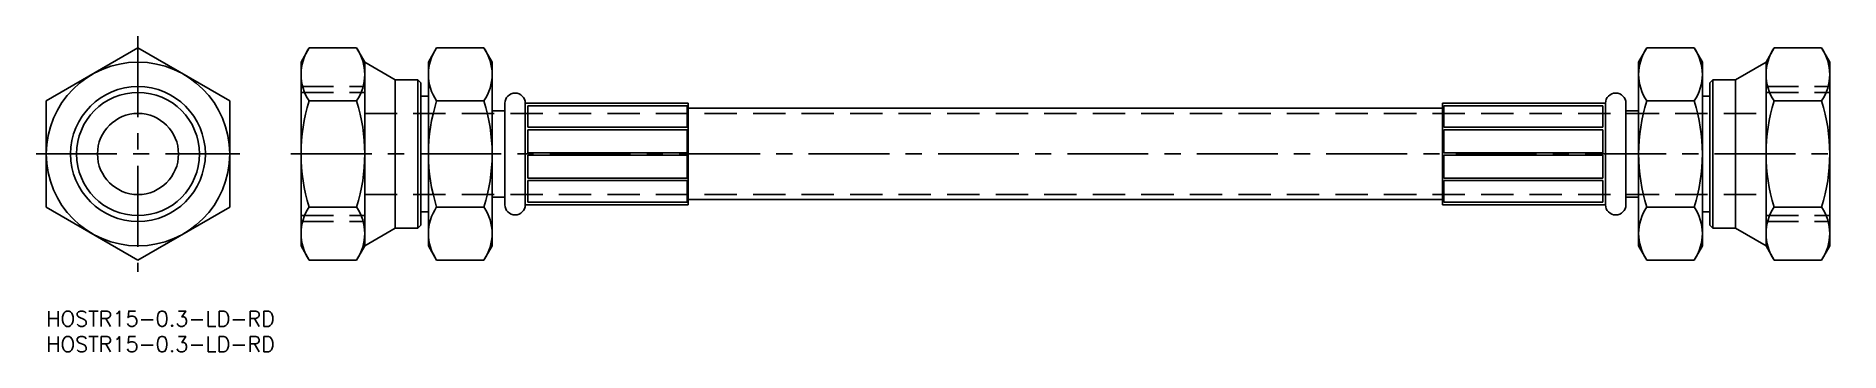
# Model space of a CAD drawing. Extents: x -2 to 352, y -8 to 54.
import ezdxf

# ---------------------------------------------------------------- set-up
doc = ezdxf.new("R2010")
doc.units = 0
doc.header["$LTSCALE"] = 0.5
doc.linetypes.add('CENTER', pattern=[50.8, 31.75, -6.35, 6.35, -6.35])
doc.linetypes.add('DASHED', pattern=[19.05, 12.7, -6.35])
for name, color, linetype in [('MSM_CENTER', 1, 'CENTER'), ('MSM_CONTINUOUS', 7, 'CONTINUOUS'), ('MSM_DASHED', 4, 'DASHED'), ('MSM_NARROW', 5, 'CONTINUOUS'), ('MSM_PART_NUMBER', 7, 'CONTINUOUS')]:
    doc.layers.add(name, color=color, linetype=linetype)
doc.styles.get("Standard").update_dxf_attribs({"font": 'txt.shx', "height": 3, "bigfont": 'bigfont.shx'})

# ---------------------------------------------------------------- blocks, each defined once
blk = doc.blocks.new('*U2')
at = {"layer": 'MSM_PART_NUMBER'}
blk.add_text('HOSTR15-0.3-LD-RD', height=3, dxfattribs=at).set_placement((0, -3))
blk = doc.blocks.new('*U3')
at = {"layer": 'MSM_PART_NUMBER'}
blk.add_text('HOSTR15-0.3-LD-RD', height=3, dxfattribs=at).set_placement((0, -8))

msp = doc.modelspace()

# ---------------------------------------------------------------- linework, layer by layer
at = {"layer": 'MSM_CENTER'}
for p, q in [((18, 53.88), (18, 7.69)), ((-2, 30.78), (38, 30.78)), ((48, 30.78), (352, 30.78))]:
    msp.add_line(p, q, dxfattribs=at)
at = {"layer": 'MSM_CONTINUOUS'}
for p, q in [((18, 51.57), (0, 41.18)), ((36, 41.18), (18, 51.57)), ((50, 48.78), (51.61, 51.57)), ((51.61, 51.57), (60.89, 51.57)), ((62.5, 48.78), (60.89, 51.57)), ((75, 48.78), (76.61, 51.57)), ((76.61, 51.57), (85.89, 51.57)), ((87.5, 48.78), (85.89, 51.57)), ((312.5, 48.78), (314.11, 51.57)), ((323.39, 51.57), (314.11, 51.57)), ((325, 48.78), (323.39, 51.57)), ((337.5, 48.78), (339.11, 51.57)), ((348.39, 51.57), (339.11, 51.57)), ((350, 48.78), (348.39, 51.57)), ((50, 12.78), (50, 48.78)), ((62.5, 12.78), (62.5, 48.78)), ((62.5, 48.78), (68.5, 45.32)), ((75, 12.78), (75, 48.78)), ((87.5, 12.78), (87.5, 48.78)), ((312.5, 12.78), (312.5, 48.78)), ((325, 12.78), (325, 48.78)), ((337.5, 48.78), (331.5, 45.32)), ((337.5, 12.78), (337.5, 48.78)), ((350, 12.78), (350, 48.78)), ((68.5, 45.32), (68.5, 16.25)), ((68.5, 45.32), (72.92, 45.32)), ((72.92, 45.32), (73.5, 44.74)), ((72.92, 45.32), (72.92, 16.25)), ((73.5, 44.74), (73.5, 16.83)), ((327.08, 45.32), (326.5, 44.74)), ((326.5, 44.74), (326.5, 16.83)), ((331.5, 45.32), (327.08, 45.32)), ((327.08, 45.32), (327.08, 16.25)), ((331.5, 45.32), (331.5, 16.25)), ((0, 41.18), (0, 20.39)), ((36, 20.39), (36, 41.18)), ((51.61, 41.18), (60.89, 41.18)), ((73.5, 42.13), (75, 42.13)), ((76.61, 41.18), (85.89, 41.18)), ((87.5, 39.23), (90, 39.23)), ((90, 20.83), (90, 40.73)), ((94, 40.73), (94, 20.83)), ((126, 40.73), (94, 40.73)), ((125.75, 40.23), (94.5, 40.23)), ((94.5, 40.23), (94.5, 36.01)), ((125.75, 40.23), (125.75, 36.01)), ((126, 40.73), (126, 20.83)), ((274, 39.73), (126, 39.73)), ((274, 40.73), (306, 40.73)), ((274, 40.73), (274, 20.83)), ((274.25, 40.23), (305.5, 40.23)), ((274.25, 40.23), (274.25, 36.01)), ((305.5, 40.23), (305.5, 36.01)), ((306, 40.73), (306, 20.83)), ((310, 20.83), (310, 40.73)), ((312.5, 39.23), (310, 39.23)), ((323.39, 41.18), (314.11, 41.18)), ((326.5, 42.13), (325, 42.13)), ((348.39, 41.18), (339.11, 41.18)), ((125.75, 36.01), (94.5, 36.01)), ((94.5, 35.51), (125.75, 35.51)), ((94.5, 35.51), (94.5, 31.03)), ((125.75, 35.51), (125.75, 31.03)), ((274.25, 36.01), (305.5, 36.01)), ((274.25, 35.51), (274.25, 31.03)), ((305.5, 35.51), (274.25, 35.51)), ((305.5, 35.51), (305.5, 31.03)), ((125.75, 31.03), (94.5, 31.03)), ((94.5, 30.53), (125.75, 30.53)), ((94.5, 26.06), (94.5, 30.53)), ((125.75, 26.06), (125.75, 30.53)), ((274.25, 31.03), (305.5, 31.03)), ((274.25, 26.06), (274.25, 30.53)), ((305.5, 30.53), (274.25, 30.53)), ((305.5, 26.06), (305.5, 30.53)), ((94.5, 26.06), (125.75, 26.06)), ((125.75, 25.56), (94.5, 25.56)), ((94.5, 21.33), (94.5, 25.56)), ((125.75, 21.33), (125.75, 25.56)), ((305.5, 26.06), (274.25, 26.06)), ((274.25, 21.33), (274.25, 25.56)), ((274.25, 25.56), (305.5, 25.56)), ((305.5, 21.33), (305.5, 25.56)), ((87.5, 22.33), (90, 22.33)), ((125.75, 21.33), (94.5, 21.33)), ((126, 21.83), (274, 21.83)), ((274.25, 21.33), (305.5, 21.33)), ((312.5, 22.33), (310, 22.33)), ((0, 20.39), (18, 10)), ((4.5, 17.79), (4.5, 17.79)), ((18, 10), (36, 20.39)), ((51.61, 20.39), (60.89, 20.39)), ((73.5, 19.43), (75, 19.43)), ((76.61, 20.39), (85.89, 20.39)), ((126, 20.83), (94, 20.83)), ((274, 20.83), (306, 20.83)), ((323.39, 20.39), (314.11, 20.39)), ((326.5, 19.43), (325, 19.43)), ((348.39, 20.39), (339.11, 20.39)), ((9, 15.2), (9, 15.2)), ((62.5, 12.78), (68.5, 16.25)), ((68.5, 16.25), (72.92, 16.25)), ((72.92, 16.25), (73.5, 16.83)), ((327.08, 16.25), (326.5, 16.83)), ((331.5, 16.25), (327.08, 16.25)), ((337.5, 12.78), (331.5, 16.25)), ((50, 12.78), (51.61, 10)), ((62.5, 12.78), (60.89, 10)), ((75, 12.78), (76.61, 10)), ((87.5, 12.78), (85.89, 10)), ((312.5, 12.78), (314.11, 10)), ((325, 12.78), (323.39, 10)), ((337.5, 12.78), (339.11, 10)), ((350, 12.78), (348.39, 10)), ((51.61, 10), (60.89, 10)), ((76.61, 10), (85.89, 10)), ((323.39, 10), (314.11, 10)), ((348.39, 10), (339.11, 10))]:
    msp.add_line(p, q, dxfattribs=at)
for radius in [18, 13.22, 7.95]:
    msp.add_circle((18, 30.78), radius, dxfattribs=at)
for centre, radius, start, end in [((59.2, 46.37), 9.2, 145.6158, 214.3843), ((53.3, 46.37), 9.2, 325.6157, 34.3842), ((84.2, 46.37), 9.2, 145.6158, 214.3843), ((78.3, 46.37), 9.2, 325.6157, 34.3842), ((321.7, 46.37), 9.2, 145.6158, 214.3843), ((315.8, 46.37), 9.2, 325.6157, 34.3842), ((346.7, 46.37), 9.2, 145.6158, 214.3843), ((340.8, 46.37), 9.2, 325.6157, 34.3842), ((92, 40.73), 2, 0, 180), ((308, 40.73), 2, 0, 180), ((84.39, 30.78), 34.39, 162.412, 197.588), ((28.11, 30.78), 34.39, 342.412, 17.588), ((109.39, 30.78), 34.39, 162.412, 197.588), ((53.11, 30.78), 34.39, 342.412, 17.588), ((346.89, 30.78), 34.39, 162.412, 197.588), ((290.61, 30.78), 34.39, 342.412, 17.588), ((371.89, 30.78), 34.39, 162.412, 197.588), ((315.61, 30.78), 34.39, 342.412, 17.588), ((59.2, 15.2), 9.2, 145.6157, 214.3842), ((53.3, 15.2), 9.2, 325.6158, 34.3843), ((84.2, 15.2), 9.2, 145.6157, 214.3842), ((78.3, 15.2), 9.2, 325.6158, 34.3843), ((92, 20.83), 2, 180, 0), ((308, 20.83), 2, 180, 0), ((321.7, 15.2), 9.2, 145.6157, 214.3842), ((315.8, 15.2), 9.2, 325.6158, 34.3843), ((346.7, 15.2), 9.2, 145.6157, 214.3842), ((340.8, 15.2), 9.2, 325.6158, 34.3843)]:
    msp.add_arc(centre, radius, start, end, dxfattribs=at)
at = {"layer": 'MSM_DASHED'}
for p, q in [((50, 44.01), (62.5, 44.01)), ((50, 42.84), (62.5, 42.84)), ((337.5, 44.01), (350, 44.01)), ((337.5, 42.84), (350, 42.84)), ((62.5, 38.73), (337.5, 38.73)), ((62.5, 22.83), (337.5, 22.83)), ((50, 18.73), (62.5, 18.73)), ((337.5, 18.73), (350, 18.73)), ((50, 17.56), (62.5, 17.56)), ((337.5, 17.56), (350, 17.56))]:
    msp.add_line(p, q, dxfattribs=at)
at = {"layer": 'MSM_NARROW'}
msp.add_circle((18, 30.78), 12.06, dxfattribs=at)

# ---------------------------------------------------------------- block references
at = {"layer": 'MSM_CONTINUOUS'}
for name in ['*U2', '*U3']:
    msp.add_blockref(name, (0, 0), dxfattribs=at)

doc.saveas('drawing.dxf')
